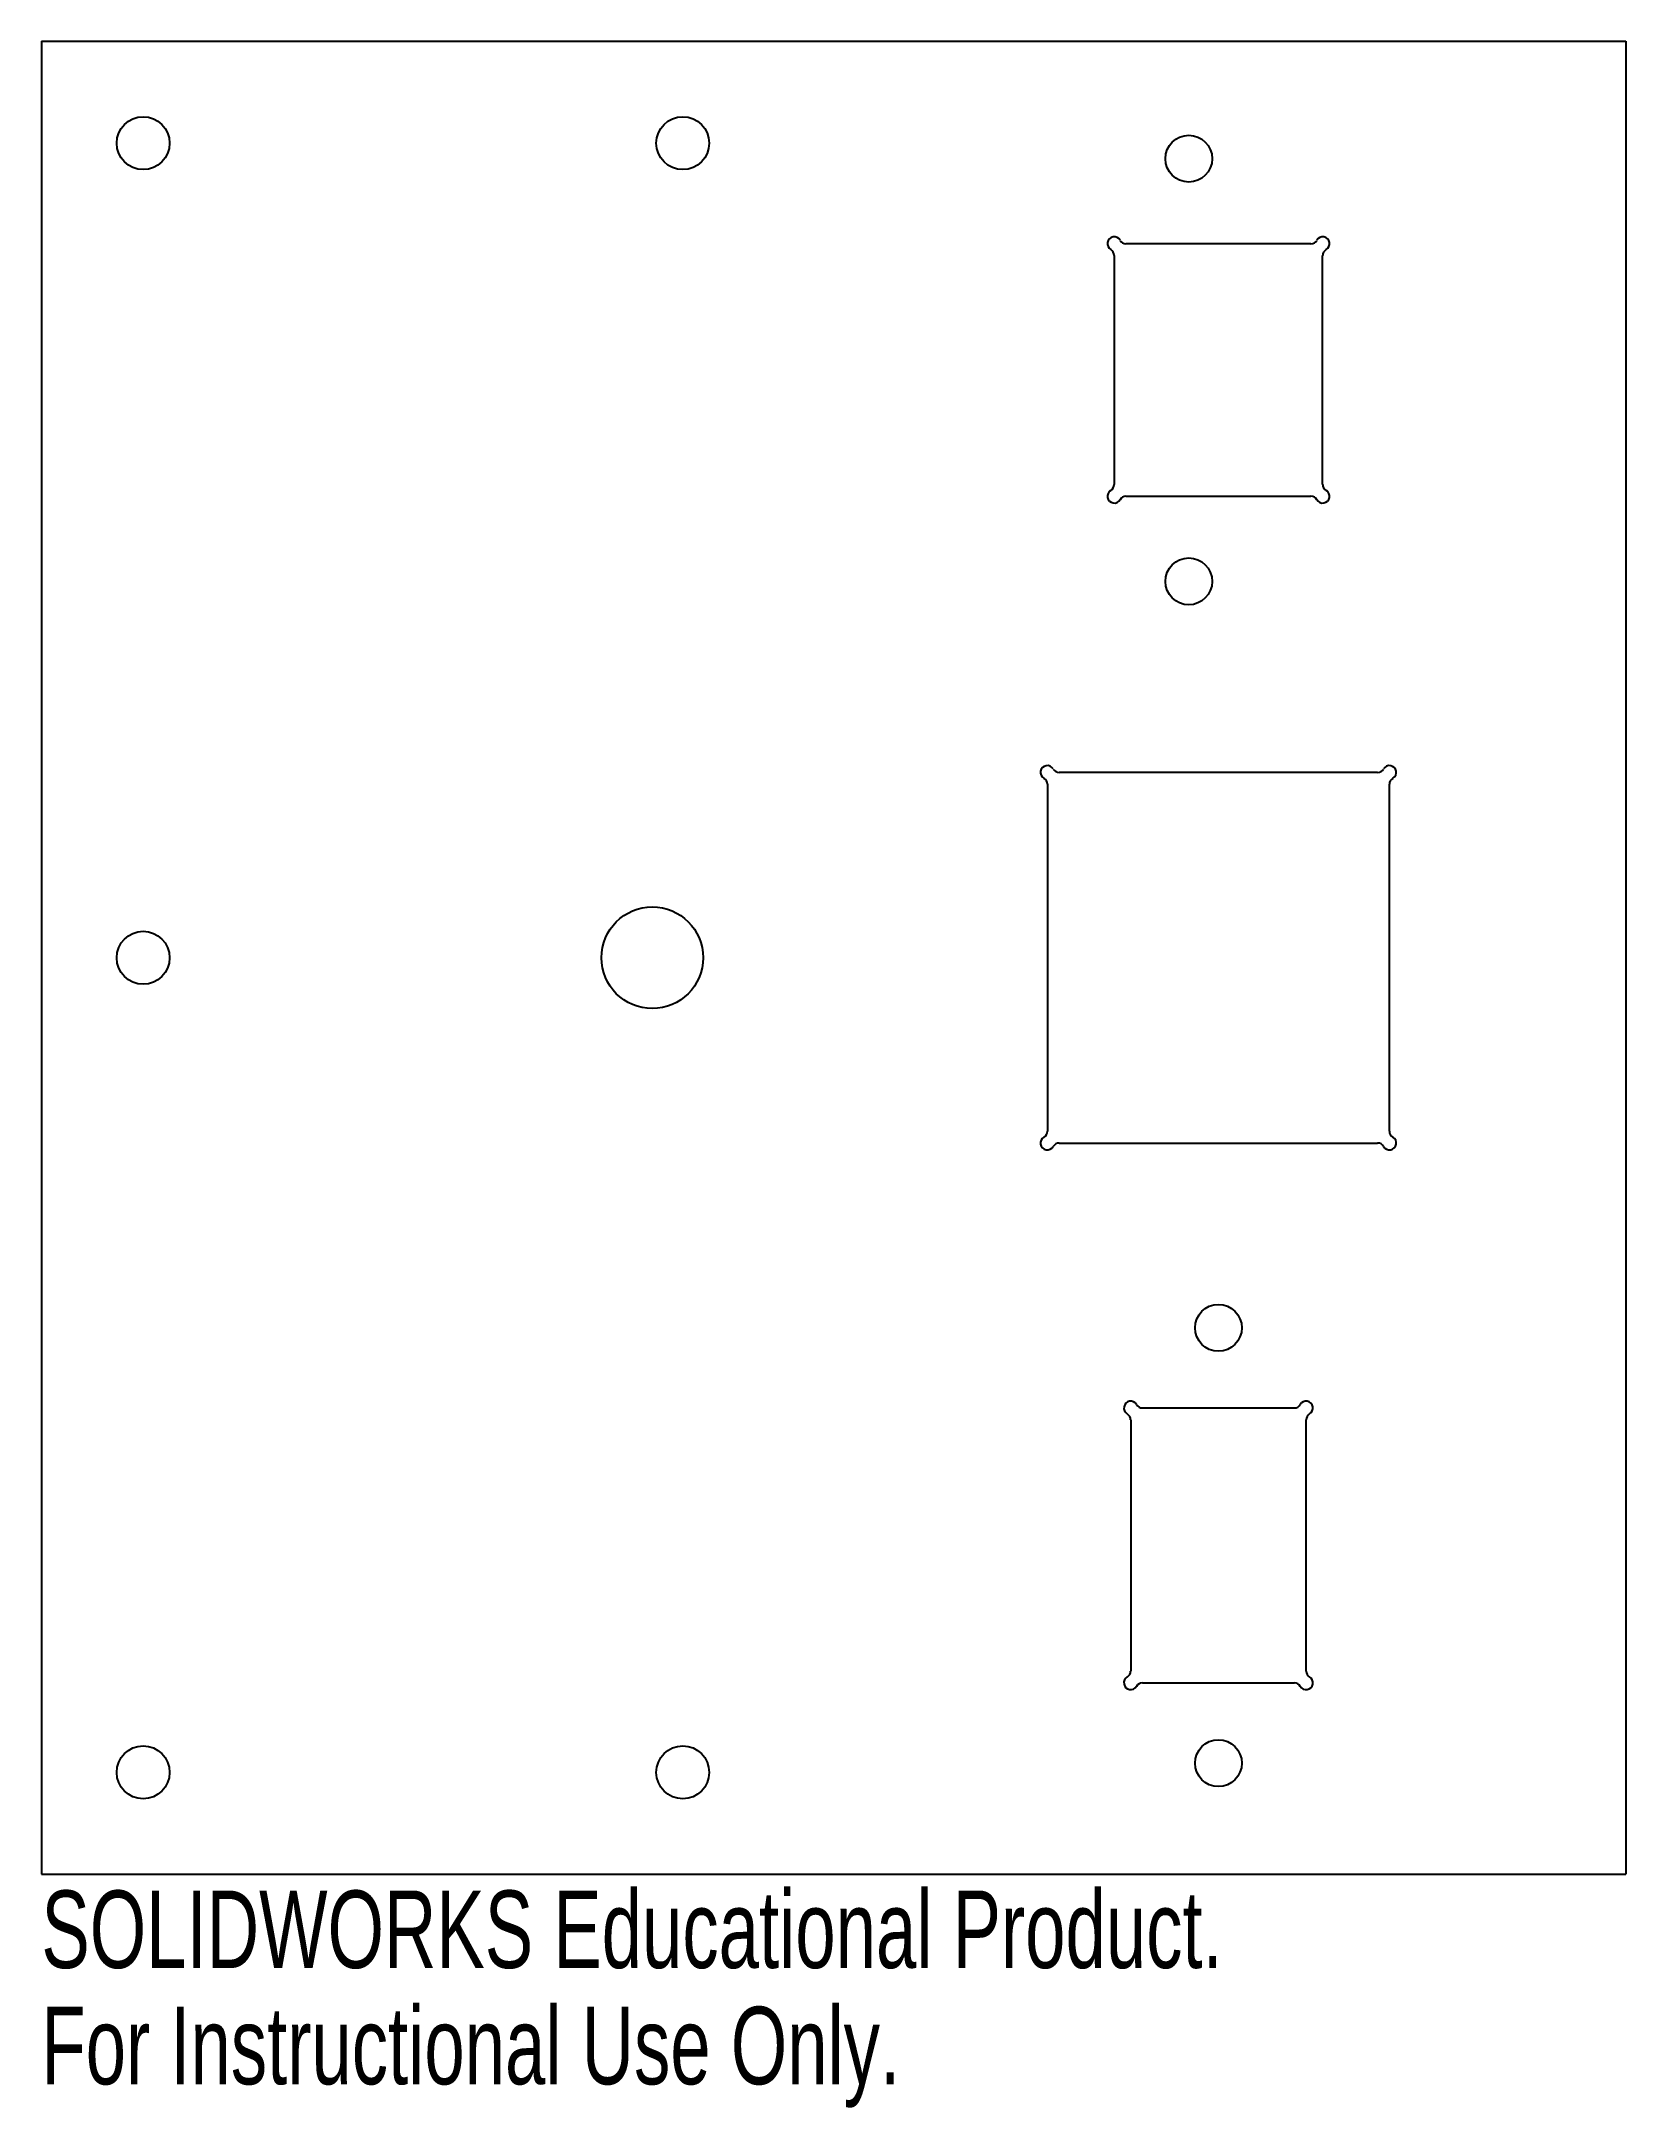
# Model space of a CAD drawing. Header units: millimetres. Extents: x -48 to 51, y -15 to 114.
import ezdxf

# ---------------------------------------------------------------- set-up
doc = ezdxf.new("R2010")
doc.units = ezdxf.units.MM
doc.styles.add('SLDTEXTSTYLE0', font='TXT', dxfattribs={"width": 0.7})

msp = doc.modelspace()

# ---------------------------------------------------------------- linework, layer by layer
at = {"color": 7, "linetype": 'Continuous', "lineweight": 25}
for p, q in [((-48.01, 114.3), (-48.01, 0)), ((-48.01, 114.3), (50.8, 114.3)), ((50.8, 114.3), (50.8, 0)), ((18.9, 100.94), (18.9, 86.66)), ((31.17, 101.68), (19.63, 101.68)), ((31.9, 86.66), (31.9, 100.94)), ((19.63, 85.93), (31.17, 85.93)), ((35.33, 68.71), (15.47, 68.71)), ((14.73, 67.97), (14.73, 46.33)), ((36.07, 46.33), (36.07, 67.97)), ((15.47, 45.59), (35.33, 45.59)), ((30.14, 29.07), (20.66, 29.07)), ((19.93, 28.33), (19.93, 12.66)), ((30.87, 12.66), (30.87, 28.33)), ((20.66, 11.93), (30.14, 11.93)), ((-48.01, 0), (50.8, 0))]:
    msp.add_line(p, q, dxfattribs=at)
for centre, radius in [((-41.66, 107.95), 1.65), ((-8.01, 107.95), 1.65), ((23.55, 106.98), 1.46), ((23.55, 80.62), 1.46), ((-9.91, 57.15), 3.17), ((-41.66, 57.15), 1.65), ((25.4, 34.07), 1.46), ((-41.66, 6.35), 1.65), ((-8.01, 6.35), 1.65), ((25.4, 6.92), 1.46)]:
    msp.add_circle(centre, radius, dxfattribs=at)
for centre, start, end in [((18.9, 101.68), 30, 240), ((19.63, 102.1), 210, 270), ((31.17, 102.1), 270, 330), ((31.9, 101.68), 300, 150), ((18.47, 100.94), 0, 60), ((32.33, 100.94), 120, 180), ((18.47, 86.66), 300, 0), ((32.33, 86.66), 180, 240), ((18.9, 85.93), 120, 330), ((19.63, 85.5), 90, 150), ((31.17, 85.5), 30, 90), ((31.9, 85.93), 210, 60), ((14.73, 68.71), 30, 240), ((14.31, 67.97), 0, 60), ((15.47, 69.13), 210, 270), ((35.33, 69.13), 270, 330), ((36.07, 68.71), 300, 150), ((36.49, 67.97), 120, 180), ((14.73, 45.59), 120, 330), ((14.31, 46.33), 300, 0), ((15.47, 45.17), 90, 150), ((35.33, 45.17), 30, 90), ((36.07, 45.59), 210, 60), ((36.49, 46.33), 180, 240), ((19.93, 29.07), 30, 240), ((19.5, 28.33), 0, 60), ((20.66, 29.5), 210, 270), ((30.14, 29.5), 270, 330), ((30.87, 29.07), 300, 150), ((31.3, 28.33), 120, 180), ((19.93, 11.93), 120, 330), ((19.5, 12.66), 300, 0), ((20.66, 11.5), 90, 150), ((30.14, 11.5), 30, 90), ((30.87, 11.93), 210, 60), ((31.3, 12.66), 180, 240)]:
    msp.add_arc(centre, 0.425, start, end, dxfattribs=at)

# ---------------------------------------------------------------- texts
at = {"color": 7, "linetype": 'Continuous', "char_height": 4.8336, "attachment_point": 1, "style": 'SLDTEXTSTYLE0'}
for s, insert in [('SOLIDWORKS Educational Product.', (-48.01, -1.02)), ('For Instructional Use Only.', (-48.01, -8.27))]:
    msp.add_mtext(s, dxfattribs=dict(at, insert=insert))

doc.saveas('drawing.dxf')
